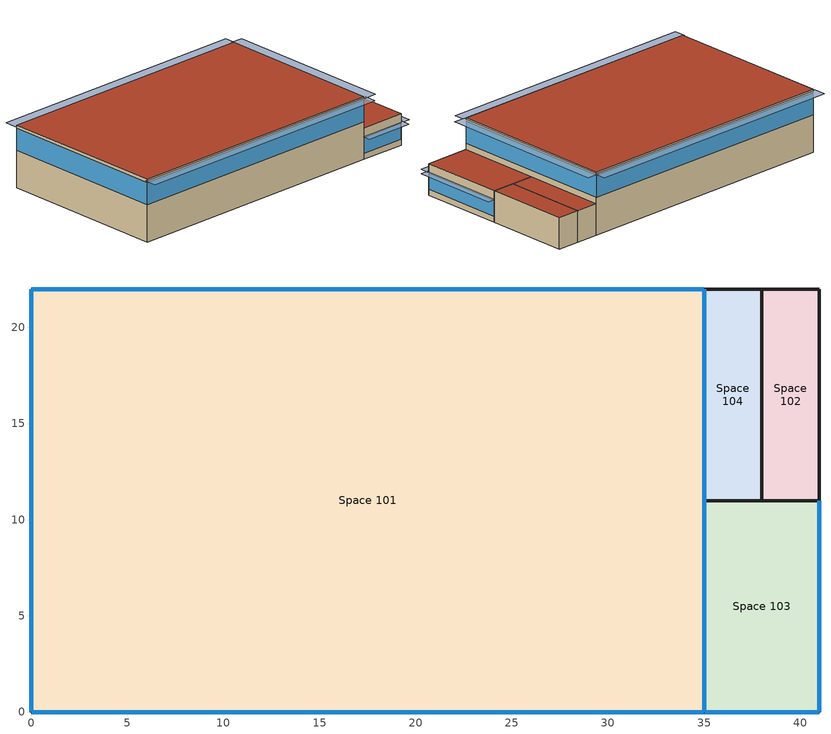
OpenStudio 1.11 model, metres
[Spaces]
Space 101
 floor ground: 35,22 35,0 0,0 0,22 z0
 wall outside: 35,0 35,22 0,22 0,0 35,0 z0:8
 window: 0.03,0 34.97,0 / 34.97,22 0.03,22 z4.8:7.6; 35,0.03 35,21.97 / 0,21.97 0,0.03 z4.79:7.6
 roof outside: 35,0 35,22 0,22 0,0 z8
Space 103
 floor ground: 41,11 41,0 35,0 35,11 z0
 wall outside: 35,11 35,0 41,0 41,11 35,11 z0:4
 window: 41,0.03 41,10.97 z0.76:2.77; 35.03,0 40.97,0 z0.76:2.78
 roof outside: 41,0 41,11 35,11 35,0 z4
Space 104
 floor ground: 38,22 38,11 35,11 35,22 z0
 wall outside: 38,22 35,22 35,11 38,11 38,22 z0:4
 roof outside: 38,11 38,22 35,22 35,11 z4
Space 102
 floor ground: 41,22 41,11 38,11 38,22 z0
 wall outside: 38,11 41,11 41,22 38,22 38,11 z0:4
 roof outside: 41,11 41,22 38,22 38,11 z4
shading: 36.54,-0.26 36.54,22.26 35,22.26 35,-0.26 z7.88; 35.26,22 35.26,23.54 -0.26,23.54 -0.26,22 z7.88; 35.26,-1.54 35.26,0 -0.26,0 -0.26,-1.54 z7.88; 41.18,-1.11 41.18,0 34.82,0 34.82,-1.11 z2.98; 42.11,-0.18 42.11,11.18 41,11.18 41,-0.18 z2.97
[Building]
Building 1: Space Type=189.1-2009 - Office - OpenOffice - CZ4-8; Default Construction Set=189.1-2009 - CZ5 - Office
[Site]
Roma-Fiumicino: Latitude {deg}=41.8; Longitude {deg}=12.23; Time Zone {hr}=1; Elevation {m}=3
[ClimateZones]
Climate Zone Institution Name 1=ASHRAE; Climate Zone Document Name 1=ANSI/ASHRAE Standard 169; Climate Zone Document Year 1=2006; Climate Zone Institution Name 2=CEC; Climate Zone Document Name 2=California Climate Zone Descriptions; Climate Zone Document Year 2=1995
[DefaultConstructionSet] Interior Partition Construction=Interior Partition
Name | Default Exterior Surface Constructions | Default Interior Surface Constructions | Default Ground Contact Surface Constructions | Default Exterior SubSurface Constructions | Default Interior SubSurface Constructions
189.1-2009 - CZ1 - Office | Default Surface Constructions 1 | Default Surface Constructions 2 | Default Surface Constructions 3 | Default Sub Surface Constructions 1 | Default Sub Surface Constructions 2
189.1-2009 - CZ5 - Office | Default Surface Constructions 13 | Default Surface Constructions 14 | Default Surface Constructions 15 | Default Sub Surface Constructions 9 | Default Sub Surface Constructions 10
[DefaultSurfaceConstructions]
Name | Floor Construction | Wall Construction | Roof Ceiling Construction
Default Surface Constructions 1 | ExtSlabCarpet 4in ClimateZone 1-8 | ASHRAE 189.1-2009 ExtWall Mass ClimateZone 1 | ASHRAE 189.1-2009 ExtRoof IEAD ClimateZone 1
Default Surface Constructions 2; Default Surface Constructions 14 | Interior Floor | Interior Wall | Interior Ceiling
Default Surface Constructions 3; Default Surface Constructions 15 | ExtSlabCarpet 4in ClimateZone 1-8 | ExtSlabCarpet 4in ClimateZone 1-8 | ExtSlabCarpet 4in ClimateZone 1-8
Default Surface Constructions 13 | ExtSlabCarpet 4in ClimateZone 1-8 | ASHRAE 189.1-2009 ExtWall Mass ClimateZone 5 | ASHRAE 189.1-2009 ExtRoof IEAD ClimateZone 2-5
[Construction]
ExtSlabCarpet 4in ClimateZone 1-8: MAT-CC05 4 HW CONCRETE, CP02 CARPET PAD
ASHRAE 189.1-2009 ExtWall Mass ClimateZone 1: 1IN Stucco, 8IN Concrete HW, Wall Insulation [31], 1/2IN Gypsum
ASHRAE 189.1-2009 ExtRoof IEAD ClimateZone 1: Roof Membrane, Roof Insulation [18], Metal Decking
Interior Floor: F16 Acoustic tile, F05 Ceiling air space resistance, M11 100mm lightweight concrete
Interior Wall: G01a 19mm gypsum board, F04 Wall air space resistance, G01a 19mm gypsum board
Interior Ceiling: M11 100mm lightweight concrete, F05 Ceiling air space resistance, F16 Acoustic tile
ASHRAE 189.1-2009 ExtWindow ClimateZone 1: Theoretical Glass [167]
Exterior Door: F08 Metal surface, I01 25mm insulation board
Interior Window: Clear 3mm
Interior Door; Interior Partition: G05 25mm wood
ASHRAE 189.1-2009 ExtRoof IEAD ClimateZone 2-5: Roof Membrane, Roof Insulation [21], Metal Decking
ASHRAE 189.1-2009 ExtWindow ClimateZone 4-5: Theoretical Glass [207]
ASHRAE 189.1-2009 ExtWall Mass ClimateZone 5: 1IN Stucco, 8IN Concrete HW, Wall Insulation [40], 1/2IN Gypsum
[Material] Thermal Absorptance=0.9
Name | Roughness | Thickness {m} | Conductivity {W/m-K} | Density {kg/m3} | Specific Heat {J/kg-K} | Solar Absorptance | Visible Absorptance
MAT-CC05 4 HW CONCRETE | Rough | 0.1016 | 1.311 | 2240 | 836.8 | 0.85 | 0.85
1IN Stucco | Smooth | 0.0253 | 0.6918 | 1858 | 837 | 0.92 | 0.92
8IN Concrete HW | MediumRough | 0.2033 | 1.7296 | 2243 | 837 | 0.65 | 0.65
Wall Insulation [31] | MediumRough | 0.0337 | 0.0432 | 91 | 837 | 0.5 | 0.5
1/2IN Gypsum | Smooth | 0.0127 | 0.16 | 784.9 | 830 | 0.4 | 0.4
Roof Membrane | VeryRough | 0.0095 | 0.16 | 1121.29 | 1460 | 0.7 | 0.7
Roof Insulation [18] | MediumRough | 0.1693 | 0.049 | 265 | 836.8 | 0.7 | 0.7
Metal Decking | MediumSmooth | 0.0015 | 45.006 | 7680 | 418.4 | 0.6 | 0.6
F16 Acoustic tile | MediumSmooth | 0.0191 | 0.06 | 368 | 590 | 0.3 | 0.3
M11 100mm lightweight concrete | MediumRough | 0.1016 | 0.53 | 1280 | 840 | 0.5 | 0.5
G01a 19mm gypsum board | MediumSmooth | 0.019 | 0.16 | 800 | 1090 | 0.4 | 0.4
F08 Metal surface | Smooth | 0.0008 | 45.28 | 7824 | 500 | 0.7 | 0.7
I01 25mm insulation board | MediumRough | 0.0254 | 0.03 | 43 | 1210 | 0.6 | 0.6
G05 25mm wood | MediumSmooth | 0.0254 | 0.15 | 608 | 1630 | 0.5 | 0.5
Roof Insulation [21] | MediumRough | 0.2105 | 0.049 | 265 | 836.8 | 0.7 | 0.7
Wall Insulation [40] | MediumRough | 0.0794 | 0.0432 | 91 | 837 | 0.5 | 0.5
[Material:NoMass]
CP02 CARPET PAD: Roughness=Smooth; Thermal Resistance {m2-K/W}=0.1; Thermal Absorptance=0.9; Solar Absorptance=0.8; Visible Absorptance=0.8
[Material:AirGap]
Name | Thermal Resistance {m2-K/W}
F05 Ceiling air space resistance | 0.18
F04 Wall air space resistance | 0.15
[DefaultSubSurfaceConstructions]
Name | Fixed Window Construction | Operable Window Construction | Door Construction | Tubular Daylight Dome Construction | Tubular Daylight Diffuser Construction
Default Sub Surface Constructions 1 | ASHRAE 189.1-2009 ExtWindow ClimateZone 1 | ASHRAE 189.1-2009 ExtWindow ClimateZone 1 | Exterior Door | Interior Window | Interior Window
Default Sub Surface Constructions 2; Default Sub Surface Constructions 10 | Interior Window | Interior Window | Interior Door
Default Sub Surface Constructions 9 | ASHRAE 189.1-2009 ExtWindow ClimateZone 4-5 | ASHRAE 189.1-2009 ExtWindow ClimateZone 4-5 | Exterior Door | Interior Window | Interior Window
[WindowMaterial:Glazing] Optical Data Type=SpectralAverage; Thickness {m}=0.003; Back Side Solar Reflectance at Normal Incidence=0; Back Side Visible Reflectance at Normal Incidence=0; Infrared Transmittance at Normal Incidence=0; Dirt Correction Factor for Solar and Visible Transmittance=1; Solar Diffusing=No
Name | Solar Transmittance at Normal Incidence | Front Side Solar Reflectance at Normal Incidence | Visible Transmittance at Normal Incidence | Front Side Visible Reflectance at Normal Incidence | Front Side Infrared Hemispherical Emissivity | Back Side Infrared Hemispherical Emissivity | Conductivity {W/m-K}
Theoretical Glass [167] | 0.2374 | 0.7126 | 0.2512 | 0.6988 | 0.985 | 0.985 | 2.1073
Clear 3mm | 0.837 | 0.075 | 0.898 | 0.081 | 0.84 | 0.84 | 0.9
Theoretical Glass [207] | 0.3311 | 0.6189 | 0.44 | 0.51 | 0.9 | 0.9 | 0.0133
[SpaceType] Standards Building Type=Office
Name | Default Schedule Set | Design Specification Outdoor Air Object | Standards Space Type
189.1-2009 - Office - BreakRoom - CZ1-3 | 189.1-2009 - Office - BreakRoom - CZ1-3 Schedule Set | 189.1-2009 - Office - BreakRoom - CZ1-3 Ventilation | BreakRoom
189.1-2009 - Office - Elec/MechRoom - CZ1-3 | 189.1-2009 - Office - Elec/MechRoom - CZ1-3 Schedule Set | 189.1-2009 - Office - Elec/MechRoom - CZ1-3 Ventilation | Elec/MechRoom
189.1-2009 - Office - OpenOffice - CZ1-3 | 189.1-2009 - Office - OpenOffice - CZ1-3 Schedule Set | 189.1-2009 - Office - OpenOffice - CZ1-3 Ventilation | OpenOffice
189.1-2009 - Office - Storage - CZ1-3 | 189.1-2009 - Office - Storage - CZ1-3 Schedule Set | 189.1-2009 - Office - Storage - CZ1-3 Ventilation | Storage
189.1-2009 - Office - OpenOffice - CZ4-8 | 189.1-2009 - Office - OpenOffice - CZ4-8 Schedule Set | 189.1-2009 - Office - OpenOffice - CZ4-8 Ventilation | OpenOffice
[DefaultScheduleSet] Lighting Schedule=Office Bldg Light; Infiltration Schedule=Office Infil Quarter On
Name | Number of People Schedule | People Activity Level Schedule | Electric Equipment Schedule
189.1-2009 - Office - BreakRoom - CZ1-3 Schedule Set | Office Misc Occ | Office Activity | Office Bldg Equip
189.1-2009 - Office - Elec/MechRoom - CZ1-3 Schedule Set |  |  | Office Bldg Equip
189.1-2009 - Office - OpenOffice - CZ1-3 Schedule Set; 189.1-2009 - Office - OpenOffice - CZ4-8 Schedule Set | Office Work Occ | Office Activity | Office Bldg Equip
189.1-2009 - Office - Storage - CZ1-3 Schedule Set
[Lights:Definition] Design Level Calculation Method=Watts/Area
Name | Watts per Space Floor Area {W/m2}
189.1-2009 - Office - BreakRoom - CZ1-3 Lights Definition | 11.625
189.1-2009 - Office - Elec/MechRoom - CZ1-3 Lights Definition | 14.5313
189.1-2009 - Office - OpenOffice - CZ1-3 Lights Definition; 189.1-2009 - Office - OpenOffice - CZ4-8 Lights Definition | 10.6563
189.1-2009 - Office - Storage - CZ1-3 Lights Definition | 7.75002
[Lights]
Name | Lights Definition | Space or SpaceType
189.1-2009 - Office - BreakRoom - CZ1-3 Lights | 189.1-2009 - Office - BreakRoom - CZ1-3 Lights Definition | 189.1-2009 - Office - BreakRoom - CZ1-3
189.1-2009 - Office - Elec/MechRoom - CZ1-3 Lights | 189.1-2009 - Office - Elec/MechRoom - CZ1-3 Lights Definition | 189.1-2009 - Office - Elec/MechRoom - CZ1-3
189.1-2009 - Office - OpenOffice - CZ1-3 Lights | 189.1-2009 - Office - OpenOffice - CZ1-3 Lights Definition | 189.1-2009 - Office - OpenOffice - CZ1-3
189.1-2009 - Office - Storage - CZ1-3 Lights | 189.1-2009 - Office - Storage - CZ1-3 Lights Definition | 189.1-2009 - Office - Storage - CZ1-3
189.1-2009 - Office - OpenOffice - CZ4-8 Lights | 189.1-2009 - Office - OpenOffice - CZ4-8 Lights Definition | 189.1-2009 - Office - OpenOffice - CZ4-8
[DesignSpecification:OutdoorAir] Outdoor Air Method=Sum
Name | Outdoor Air Flow per Person {m3/s-person} | Outdoor Air Flow per Floor Area {m3/s-m2}
189.1-2009 - Office - BreakRoom - CZ1-3 Ventilation | 0.00707921
189.1-2009 - Office - Elec/MechRoom - CZ1-3 Ventilation; 189.1-2009 - Office - OpenOffice - CZ1-3 Ventilation; 189.1-2009 - Office - OpenOffice - CZ4-8 Ventilation | 0.00943895
189.1-2009 - Office - Storage - CZ1-3 Ventilation |  | 0.000254
[People:Definition] Number of People Calculation Method=People/Area; Fraction Radiant=0.3
Name | People per Space Floor Area {person/m2}
189.1-2009 - Office - BreakRoom - CZ1-3 People Definition | 0.538196
189.1-2009 - Office - OpenOffice - CZ1-3 People Definition; 189.1-2009 - Office - OpenOffice - CZ4-8 People Definition | 0.0565105
[People]
Name | People Definition | Space or SpaceType
189.1-2009 - Office - BreakRoom - CZ1-3 People | 189.1-2009 - Office - BreakRoom - CZ1-3 People Definition | 189.1-2009 - Office - BreakRoom - CZ1-3
189.1-2009 - Office - OpenOffice - CZ1-3 People | 189.1-2009 - Office - OpenOffice - CZ1-3 People Definition | 189.1-2009 - Office - OpenOffice - CZ1-3
189.1-2009 - Office - OpenOffice - CZ4-8 People | 189.1-2009 - Office - OpenOffice - CZ4-8 People Definition | 189.1-2009 - Office - OpenOffice - CZ4-8
[SpaceInfiltration:DesignFlowRate] Design Flow Rate Calculation Method=Flow/ExteriorArea
Name | Space or SpaceType | Flow per Exterior Surface Area {m3/s-m2}
189.1-2009 - Office - BreakRoom - CZ1-3 Infiltration | 189.1-2009 - Office - BreakRoom - CZ1-3 | 0.00030226
189.1-2009 - Office - Elec/MechRoom - CZ1-3 Infiltration | 189.1-2009 - Office - Elec/MechRoom - CZ1-3 | 0.00030226
189.1-2009 - Office - OpenOffice - CZ1-3 Infiltration | 189.1-2009 - Office - OpenOffice - CZ1-3 | 0.00030226
189.1-2009 - Office - Storage - CZ1-3 Infiltration | 189.1-2009 - Office - Storage - CZ1-3 | 0.00030226
189.1-2009 - Office - OpenOffice - CZ4-8 Infiltration | 189.1-2009 - Office - OpenOffice - CZ4-8 | 0.000226568
[ElectricEquipment:Definition] Design Level Calculation Method=Watts/Area
Name | Watts per Space Floor Area {W/m2}
189.1-2009 - Office - BreakRoom - CZ1-3 Electric Equipment Definition | 48.007
189.1-2009 - Office - Elec/MechRoom - CZ1-3 Electric Equipment Definition | 2.90626
189.1-2009 - Office - OpenOffice - CZ1-3 Electric Equipment Definition; 189.1-2009 - Office - OpenOffice - CZ4-8 Electric Equipment Definition | 7.64238
[ElectricEquipment]
Name | Electric Equipment Definition | Space or SpaceType
189.1-2009 - Office - BreakRoom - CZ1-3 Electric Equipment | 189.1-2009 - Office - BreakRoom - CZ1-3 Electric Equipment Definition | 189.1-2009 - Office - BreakRoom - CZ1-3
189.1-2009 - Office - Elec/MechRoom - CZ1-3 Electric Equipment | 189.1-2009 - Office - Elec/MechRoom - CZ1-3 Electric Equipment Definition | 189.1-2009 - Office - Elec/MechRoom - CZ1-3
189.1-2009 - Office - OpenOffice - CZ1-3 Electric Equipment | 189.1-2009 - Office - OpenOffice - CZ1-3 Electric Equipment Definition | 189.1-2009 - Office - OpenOffice - CZ1-3
189.1-2009 - Office - OpenOffice - CZ4-8 Electric Equipment | 189.1-2009 - Office - OpenOffice - CZ4-8 Electric Equipment Definition | 189.1-2009 - Office - OpenOffice - CZ4-8
[ThermostatSetpoint:DualSetpoint] Heating Setpoint Temperature Schedule=Medium Office HtgSetp; Cooling Setpoint Temperature Schedule=Medium Office ClgSetp
Thermal Zone 1 Thermostat; Thermal Zone 2 Thermostat; Thermal Zone 3 Thermostat; Thermal Zone 4 Thermostat
[BuildingStory] Nominal Z Coordinate {m}=0
Name | Nominal Floor to Floor Height {m}
Building Story 1 | 8
Building Story 2; Building Story 3; Building Story 4 | 4
[Space]
Name | Space Type | Building Story | Thermal Zone | Default Construction Set
Space 101 | 189.1-2009 - Office - Storage - CZ1-3 | Building Story 1 | Thermal Zone 1
Space 103 | 189.1-2009 - Office - OpenOffice - CZ1-3 | Building Story 3 | Thermal Zone 3 | 189.1-2009 - CZ1 - Office
Space 104 | 189.1-2009 - Office - Elec/MechRoom - CZ1-3 | Building Story 4 | Thermal Zone 4 | 189.1-2009 - CZ1 - Office
Space 102 | 189.1-2009 - Office - BreakRoom - CZ1-3 | Building Story 2 | Thermal Zone 2 | 189.1-2009 - CZ1 - Office
[ThermalZone] Use Ideal Air Loads=Yes
Name | Thermostat
Thermal Zone 1 | Thermal Zone 1 Thermostat
Thermal Zone 2 | Thermal Zone 2 Thermostat
Thermal Zone 3 | Thermal Zone 3 Thermostat
Thermal Zone 4 | Thermal Zone 4 Thermostat
[Sizing:Zone] Zone Cooling Design Supply Air Temperature Input Method=SupplyAirTemperature; Zone Cooling Design Supply Air Temperature {C}=14; Zone Cooling Design Supply Air Temperature Difference {deltaC}=11.11; Zone Heating Design Supply Air Temperature Input Method=SupplyAirTemperature; Zone Heating Design Supply Air Temperature {C}=40; Zone Heating Design Supply Air Temperature Difference {deltaC}=11.11; Zone Cooling Design Supply Air Humidity Ratio {kg-H2O/kg-air}=0.0085; Zone Heating Design Supply Air Humidity Ratio {kg-H2O/kg-air}=0.008; Cooling Design Air Flow Method=DesignDay; Heating Design Air Flow Method=DesignDay; Account for Dedicated Outdoor Air System=No; Dedicated Outdoor Air System Control Strategy=NeutralSupplyAir; Dedicated Outdoor Air Low Setpoint Temperature for Design {C}=autosize; Dedicated Outdoor Air High Setpoint Temperature for Design {C}=autosize
Thermal Zone 1; Thermal Zone 2; Thermal Zone 3; Thermal Zone 4
[Schedule:Ruleset]
Name | Default Day Schedule | Summer Design Day Schedule | Winter Design Day Schedule
Office Bldg Light | Office Bldg Light Default Schedule | Office Bldg Light Summer Design Day | Office Bldg Light Winter Design Day
Office Misc Occ | Office Bldg Occ Default Schedule 1 | Office Bldg Occ Summer Design Day 1 | Office Bldg Occ Winter Design Day 1
Office Activity | Office Activity Default Schedule | Office Activity Summer Design Day | Office Activity Winter Design Day
Office Infil Quarter On | Office Infil Quarter On Default Schedule | Office Infil Quarter On Summer Design Day | Office Infil Quarter On Winter Design Day
Office Bldg Equip | Office Bldg Equip Default Schedule | Office Bldg Equip Summer Design Day | Office Bldg Equip Winter Design Day
Medium Office HtgSetp | Medium Office HtgSetp Default Schedule | Medium Office HtgSetp Summer Design Day | Medium Office HtgSetp Winter Design Day
Medium Office ClgSetp | Medium Office ClgSetp Default Schedule | Medium Office ClgSetp Summer Design Day | Medium Office ClgSetp Winter Design Day
Office Work Occ | Office Bldg Occ Default Schedule | Office Bldg Occ Summer Design Day | Office Bldg Occ Winter Design Day
[Schedule:Day]
Office Bldg Light Default Schedule: 5, 0, 0.05, 7, 0, 0.1, 8, 0, 0.3, 17, 0, 0.9, 18, 0, 0.7, 20, 0, 0.5, 22, 0, 0.3, 23, 0, 0.1, 24, 0, 0.05
Office Bldg Light Summer Design Day; Office Infil Quarter On Rule 1 Day Schedule; Office Bldg Equip Summer Design Day: 24, 0, 1
Office Bldg Light Winter Design Day; Office Bldg Occ Winter Design Day 1; Office Bldg Occ Rule 1 Day Schedule 1; Office Bldg Equip Winter Design Day; Office Bldg Occ Winter Design Day; Office Bldg Occ Rule 1 Day Schedule: 24, 0, 0
Office Bldg Light Rule 1 Day Schedule: 24, 0, 0.05
Office Bldg Light Rule 2 Day Schedule: 6, 0, 0.05, 8, 0, 0.1, 14, 0, 0.5, 17, 0, 0.15, 24, 0, 0.05
Office Bldg Occ Default Schedule 1: 6, 0, 0, 7, 0, 0.1, 8, 0, 0.2, 20, 0, 0.4, 22, 0, 0.1, 24, 0, 0.05
Office Bldg Occ Summer Design Day 1; Office Bldg Occ Summer Design Day: 6, 0, 0, 22, 0, 1, 24, 0, 0.05
Office Bldg Occ Rule 2 Day Schedule 1: 6, 0, 0, 8, 0, 0.1, 14, 0, 0.25, 17, 0, 0.1, 24, 0, 0
Office Activity Default Schedule; Office Activity Summer Design Day; Office Activity Winter Design Day: 24, 0, 132
Office Infil Quarter On Default Schedule; Office Infil Quarter On Summer Design Day: 6, 0, 1, 22, 0, 0.25, 24, 0, 1
Office Infil Quarter On Winter Design Day; Office Infil Quarter On Rule 2 Day Schedule: 6, 0, 1, 18, 0, 0.25, 24, 0, 1
Office Bldg Equip Default Schedule: 8, 0, 0.4, 12, 0, 0.9, 13, 0, 0.8, 17, 0, 0.9, 18, 0, 0.8, 20, 0, 0.6, 22, 0, 0.5, 24, 0, 0.4
Office Bldg Equip Rule 1 Day Schedule: 24, 0, 0.3
Office Bldg Equip Rule 2 Day Schedule: 6, 0, 0.3, 8, 0, 0.4, 14, 0, 0.5, 17, 0, 0.35, 24, 0, 0.3
Medium Office HtgSetp Default Schedule: 6, 0, 15.6, 22, 0, 21, 24, 0, 15.6
Medium Office HtgSetp Summer Design Day; Medium Office HtgSetp Rule 1 Day Schedule: 24, 0, 15.6
Medium Office HtgSetp Winter Design Day: 24, 0, 21
Medium Office HtgSetp Rule 2 Day Schedule: 6, 0, 15.6, 18, 0, 21, 24, 0, 15.6
Medium Office ClgSetp Default Schedule; Medium Office ClgSetp Summer Design Day: 6, 0, 26.7, 22, 0, 24, 24, 0, 26.7
Medium Office ClgSetp Winter Design Day; Medium Office ClgSetp Rule 1 Day Schedule: 24, 0, 26.7
Medium Office ClgSetp Rule 2 Day Schedule: 6, 0, 26.7, 18, 0, 24, 24, 0, 26.7
Office Bldg Occ Default Schedule: 6, 0, 0, 7, 0, 0.1, 8, 0, 0.2, 12, 0, 0.85, 13, 0, 0.5, 17, 0, 0.85, 18, 0, 0.7, 20, 0, 0.4, 22, 0, 0.1, 24, 0, 0.05
Office Bldg Occ Rule 2 Day Schedule: 6, 0, 0, 8, 0, 0.1, 14, 0, 0.4, 17, 0, 0.1, 24, 0, 0
[Schedule:Rule] Apply Monday=No; Apply Tuesday=No; Apply Wednesday=No; Apply Thursday=No; Apply Friday=No; Date Specification Type=DateRange; Start Month=1; Start Day=1; End Month=12; End Day=31
Name | Schedule Ruleset | Rule Order | Day Schedule | Apply Sunday | Apply Saturday
Office Bldg Light Rule 1 | Office Bldg Light | 0 | Office Bldg Light Rule 1 Day Schedule | Yes | No
Office Bldg Light Rule 2 | Office Bldg Light | 1 | Office Bldg Light Rule 2 Day Schedule | No | Yes
Office Misc Occ Rule 1 | Office Misc Occ | 0 | Office Bldg Occ Rule 1 Day Schedule 1 | Yes | No
Office Misc Occ Rule 2 | Office Misc Occ | 1 | Office Bldg Occ Rule 2 Day Schedule 1 | No | Yes
Office Infil Quarter On Rule 1 | Office Infil Quarter On | 0 | Office Infil Quarter On Rule 1 Day Schedule | Yes | No
Office Infil Quarter On Rule 2 | Office Infil Quarter On | 1 | Office Infil Quarter On Rule 2 Day Schedule | No | Yes
Office Bldg Equip Rule 1 | Office Bldg Equip | 0 | Office Bldg Equip Rule 1 Day Schedule | Yes | No
Office Bldg Equip Rule 2 | Office Bldg Equip | 1 | Office Bldg Equip Rule 2 Day Schedule | No | Yes
Medium Office HtgSetp Rule 1 | Medium Office HtgSetp | 0 | Medium Office HtgSetp Rule 1 Day Schedule | Yes | No
Medium Office HtgSetp Rule 2 | Medium Office HtgSetp | 1 | Medium Office HtgSetp Rule 2 Day Schedule | No | Yes
Medium Office ClgSetp Rule 1 | Medium Office ClgSetp | 0 | Medium Office ClgSetp Rule 1 Day Schedule | Yes | No
Medium Office ClgSetp Rule 2 | Medium Office ClgSetp | 1 | Medium Office ClgSetp Rule 2 Day Schedule | No | Yes
Office Work Occ Rule 1 | Office Work Occ | 0 | Office Bldg Occ Rule 1 Day Schedule | Yes | No
Office Work Occ Rule 2 | Office Work Occ | 1 | Office Bldg Occ Rule 2 Day Schedule | No | Yes
